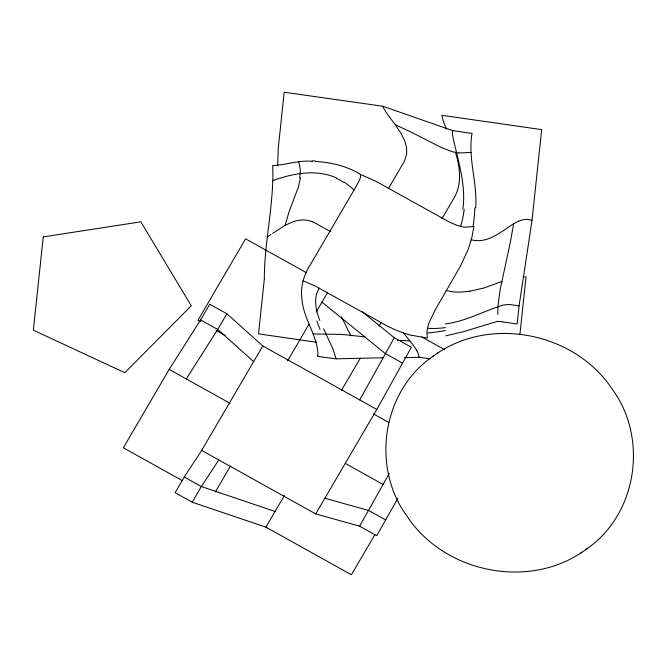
<?xml version="1.0" encoding="UTF-8"?>
<svg xmlns="http://www.w3.org/2000/svg" width="667" height="667" viewBox="0 0 667 667"><rect width="100%" height="100%" fill="white"/><g stroke="black" fill="none" stroke-linecap="round" stroke-linejoin="round"><path stroke-width="1" d="M497.84 314.407L497.957 306.278L500.242 289.103L510.097 243.497L513.657 223.753L518.576 221.194M277.689 165.649L278.222 148.491L284.184 92.238L382.775 106.228L452.726 130.624L472.036 133.433C467.675 158.287 477.597 182.925 475.679 207.896M264.324 279.165C264.299 241.02 274.279 203.668 272.695 165.541C285.993 165.133 298.766 159.897 312.198 161.381M497.657 321.311L462.973 331.799L445.831 335.809M300.458 177.847L298.474 186.81L289.161 211.422L285.076 225.321L272.728 233.308M317.734 355.219L317.842 354.077A20.293 18.768 21.8 0 0 317.851 352.284C316.15 333.45 303.118 317.725 301.909 298.708C300.175 286.618 304.002 274.512 310.514 264.415L355.945 186.785M452.693 130.907L452.509 132.833A20.293 18.768 21.8 0 0 452.493 134.701C457.337 159.238 466.425 183.742 462.84 209.221M446.431 129.14L443.697 122.086A54.319 50.225 21.8 0 1 442.554 118.384L442.163 116.717A29.106 26.905 21.8 0 1 441.913 115.299L541.671 129.615L532.041 220.218L519.076 305.861L517.15 323.987L502.293 321.827M519.91 334.442L526.005 277.063L523.178 276.655M264.265 279.698L258.513 333.85L316.525 342.271M317.684 355.719L317.617 356.353L321.994 356.987M315.383 161.497C330.874 162.206 346.39 166.091 359.846 173.945C362.481 176.597 357.629 183.075 356.245 186.268M360.997 174.612L376.597 181.674L448.733 221.719L456.27 225.096L462.823 226.922A27.055 25.012 21.8 0 0 464.949 227.214L473.887 226.522L471.744 238.002L468.184 249.391L460.438 266.133L435.518 309.355L429.231 322.236A54.994 50.842 21.8 0 0 428.464 324.404L426.947 331.541L427.297 338.019L410.313 335.067A93.455 86.402 21.8 0 1 405.844 333.792L396.79 330.498L387.844 326.313L315.766 286.293L303.051 280.799M359.73 399.925L394.272 337.735L362.298 311.781M374.962 534.5L351.401 574.762L265.883 527.138L192.196 502.209L175.096 492.68L184.259 477.013L201.676 450.408L315.708 513.907L376.83 409.446L411.381 347.257L394.272 337.735M389.236 473.487L359.596 526.171L315.708 513.907M359.596 526.171L376.705 535.701L397.857 498.357M376.83 409.446L262.798 345.956L226.872 313.765L209.772 304.244L200.6 319.91L169.185 369.426L123.337 447.774L182.291 480.599M226.872 313.765L217.7 329.44L186.293 378.948M201.676 450.408L262.798 345.956M192.196 502.209L201.367 486.535L218.776 459.938M287.635 360.789L308.954 324.354M316.233 311.914L327.555 292.571M388.427 188.544L404.502 161.022L406.737 153.752L406.553 147.499L404.561 140.512L400.875 133.142L395.231 124.737L409.121 131.124L442.129 147.907L452.376 151.768L458.788 152.96M215.349 491.921L230.457 466.1M341.537 390.245L360.297 358.196M379.048 326.146L381.132 322.586M441.929 218.701L453.927 198.191C462.173 184.325 460.088 167.134 455.494 152.376M265.883 527.138L284.409 495.481M319.268 288.219C313.031 297.924 315.941 310.472 319.801 320.502M432.75 356.503C382.174 391.07 370.977 466.933 406.837 515.924C444.489 573.495 531.14 590.704 586.593 548.983C637.16 514.415 648.357 438.553 612.506 389.561C574.846 331.983 488.202 314.782 432.75 356.503L433.708 355.844M437.51 353.252L438.444 352.61M580.899 552.876L581.832 552.234M585.634 549.641L586.593 548.983M270.944 234.517L267.217 236.91M513.657 223.753C500.942 231.799 487.394 244.147 471.085 239.745M285.017 225.354L293.455 221.577A35.218 32.558 21.8 0 1 296.848 220.644L299.475 220.185A24.571 22.72 21.8 0 1 312.198 221.669M501.901 281.507L483.867 288.002L469.81 291.254M272.386 180.707C292.863 173.453 315.883 168.734 336.56 177.981M445.373 323.887C465.783 321.477 483.867 310.855 503.218 305.119A35.985 33.275 21.8 0 1 506.887 304.652L508.062 304.594A19.61 18.134 21.8 0 1 511.23 304.719L519.076 305.861M322.444 357.053L336.126 358.821L383.075 357.779M458.996 152.951L471.177 152.451M313.323 333.95L341.929 334.434L365.274 336.918M404.477 357.62L419.101 357.262L430.382 358.796M409.863 340.879L397.54 340.337M528.322 219.676L532.041 220.218M502.068 321.794L500.55 321.586A24.754 22.886 21.8 0 0 497.649 321.444M450.725 291.462L447.599 290.862A38.861 35.935 21.8 0 1 446.098 290.495M324.871 498.241L368.768 510.505L385.876 520.027M275.046 511.472L201.367 486.535L184.259 477.013M312.181 221.711L313.056 222.069A24.654 22.795 21.8 0 1 314.807 222.878L330.432 231.541M306.553 272.795L245.598 238.853L197.949 320.268L200.684 321.794M421.969 337.06L444.639 349.683M402.209 362.931L385.109 353.402L321.953 302.143M373.462 413.924L388.903 422.528M200.6 319.91L217.7 329.44L253.635 361.622M216.15 330.407L225.246 335.468M345.373 463.457L383.583 484.734M169.185 369.426L229.898 403.235M344.48 182.149L354.119 189.903M403.118 332.483L413.156 345.006L416.925 350.742M394.914 124.304L387.093 113.782L383.517 107.879A27.297 25.238 21.8 0 1 382.775 106.228M350.909 335.834L341.938 317.817M323.52 328.681L332.65 348.274L336.126 358.821M341.829 317.567L341.621 317.058M298.666 161.522L299.366 164.39A44.622 41.254 21.8 0 1 300.358 173.07M445.381 330.524A132.358 107.245 -23.4 0 1 427.68 332.916M445.364 327.572A83.767 68.234 -26.3 0 1 427.43 328.339M320.093 329.456A143.08 107.354 2.5 0 1 316.908 320.977M300.092 173.112A67.717 36.96 -13.4 0 1 299.733 177.922M312.106 160.847A172.036 138.744 55.3 0 1 315.299 160.955M336.435 178.314A67.484 59.205 -82.8 0 1 344.205 182.666M474.829 207.871A141.062 139.837 -88.1 0 1 473.086 226.396M464.182 209.38A90.362 89.328 84.8 0 1 460.58 226.513M518.618 221.252A19.093 17.65 21.8 0 1 528.322 219.46M416.875 350.767A20.343 18.809 21.8 0 1 419.176 357.254M469.776 291.12A61.206 56.587 21.8 0 1 450.717 291.596M43.263 236.91L33.35 330.182L124.821 372.728L191.262 305.753L140.854 221.811L43.263 236.91"/></g></svg>
